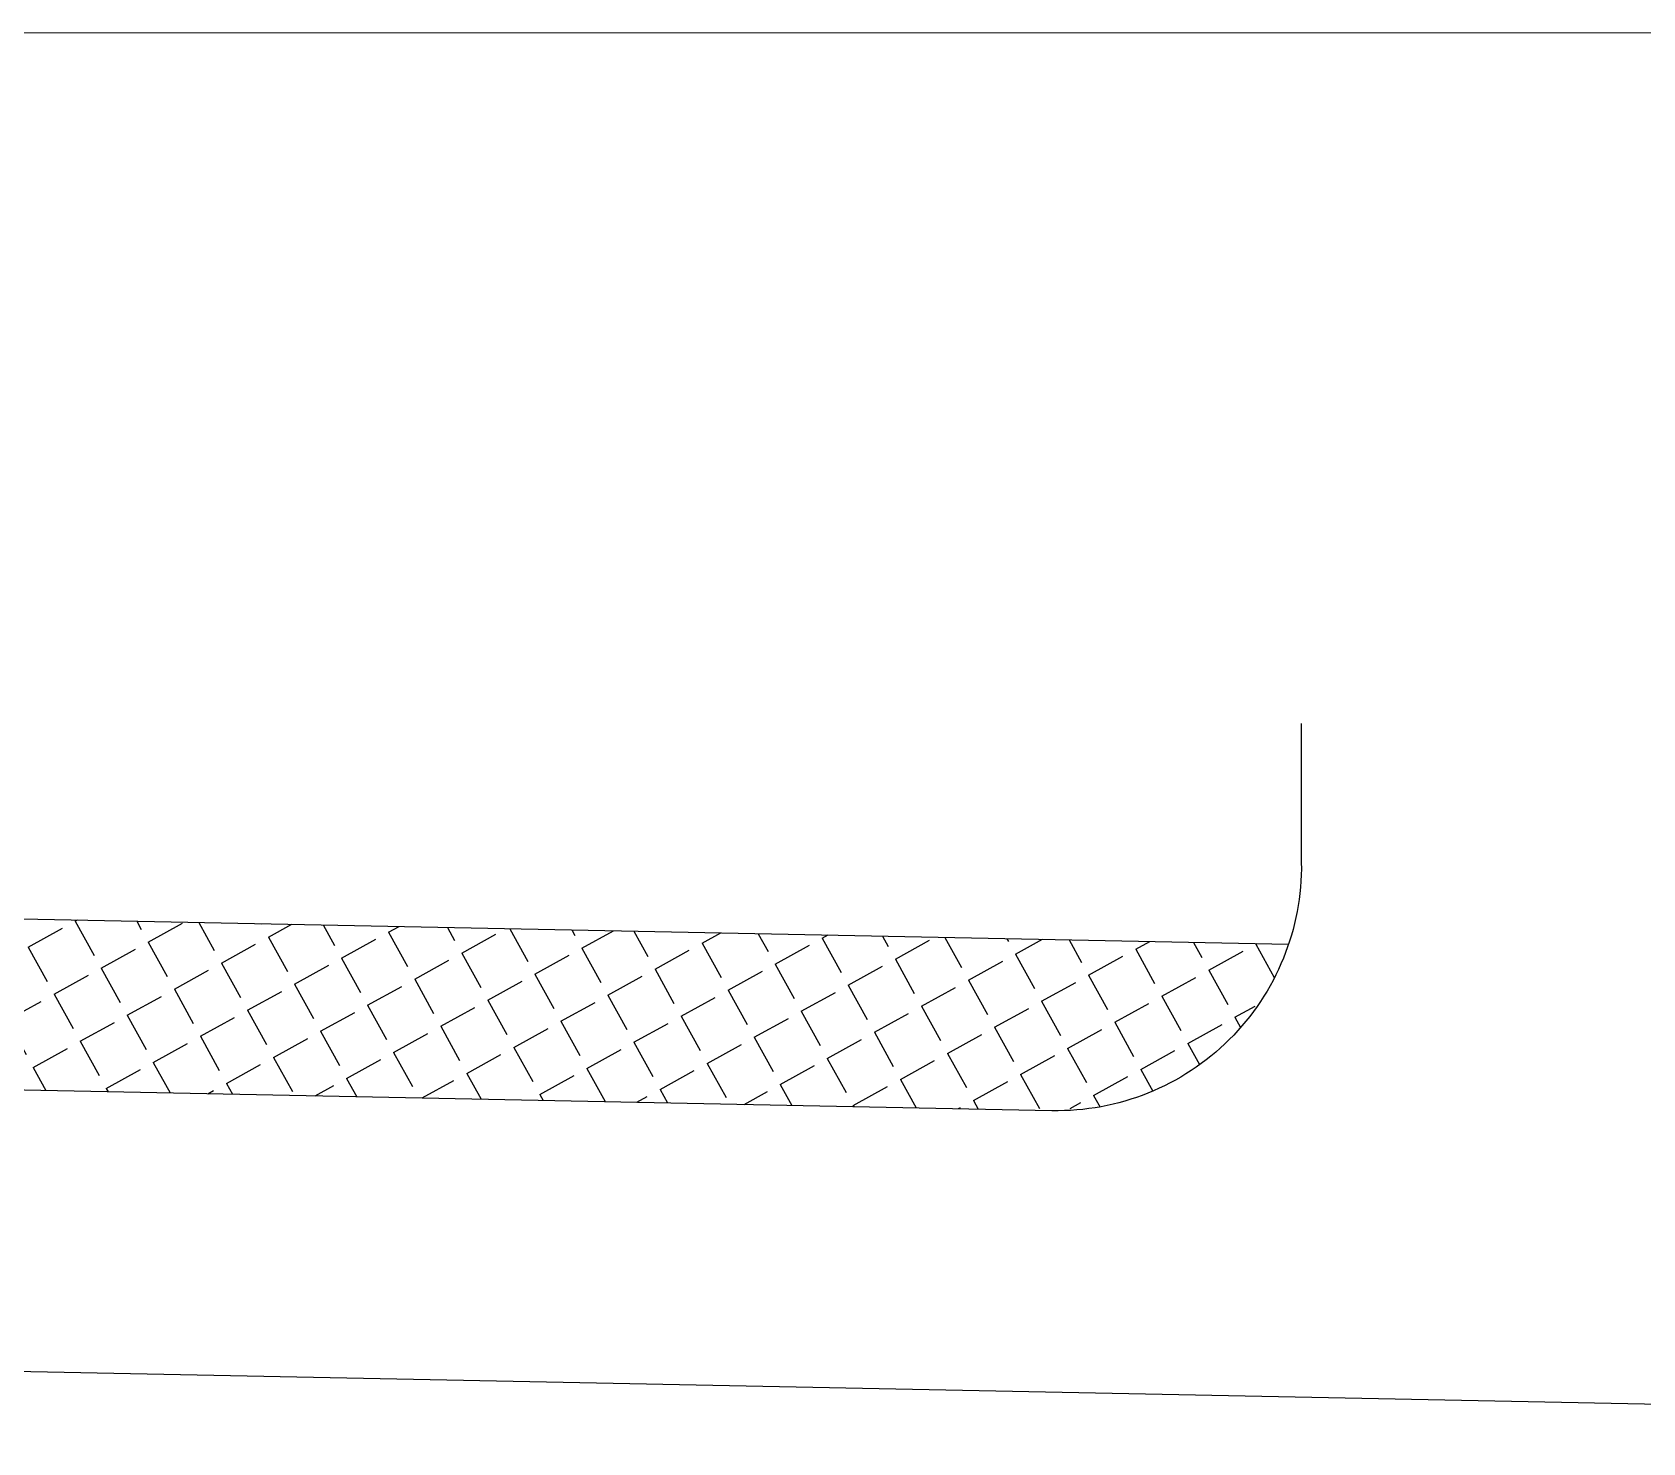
# Model space of a CAD drawing. Header units: millimetres. Extents: x -223101 to 128452, y -22249 to 35606.
# Drawn here: x 55582 to 88519, y 6760 to 35606 of the extents above; entities that cross this region are included whole.
import ezdxf

# ---------------------------------------------------------------- set-up
doc = ezdxf.new("R2010")
doc.units = ezdxf.units.MM
for name, color, linetype in [('0-MEP VIA HE', 4, 'Continuous'), ('0.BR.MEP DUONG TK', 3, 'Continuous'), ('00-HATCH VIA HE', 31, 'Continuous'), ('Mau1', 1, 'Continuous')]:
    doc.layers.add(name, color=color, linetype=linetype)

msp = doc.modelspace()

# ---------------------------------------------------------------- hatches: boundary and pattern name
at = {"layer": '00-HATCH VIA HE'}
h = msp.add_hatch(dxfattribs=at)
h.set_pattern_fill('ANGLE', color=256, scale=4000, angle=-61.05070507019997, style=0)
h.set_pattern_definition([(298.9492949298, (-1345745049.413792, -45576618.29155938), (962.5532474456077, 532.4389597239434), [799.9999999999999, -299.9999999999999]), (28.94929492979998, (-1345745049.413792, -45576618.29155938), (-532.4389597239434, 962.5532474456074), [800, -299.9999999999999])])
h.paths.add_polyline_path([(76436.39210408239, 13551.4646111787, 0.3275382218940556), (81275.1277645746, 16955.37959710276), (19537.12665144226, 18190.27210380672, 0.3275382216918188), (24235.87528998265, 14595.58696801713)])

# ---------------------------------------------------------------- linework, layer by layer
msp.add_line((-223101.4366478409, 35545.16210074211), (128441.9965933062, 35605.51660592982))
at = {"layer": '0-MEP VIA HE', "ltscale": 5, "flags": 128}
msp.add_lwpolyline([(19537.12665144226, 18190.27210380672), (81275.12776480208, 16955.37959709822)], dxfattribs=at)
at = {"layer": '0.BR.MEP DUONG TK', "ltscale": 5}
msp.add_line((81540.3740499547, 18592.49898236501), (81539.88033391687, 21468.21739851753), dxfattribs=at)
at = {"layer": '0.BR.MEP DUONG TK', "ltscale": 5, "flags": 128}
msp.add_lwpolyline([(81535.79827140865, 18626.9190882293, -0.4245882267371223), (76436.39210343489, 13551.46461119165), (24235.87529035925, 14595.58696800959, -0.3275382217126702), (19537.12665144226, 18190.27210380672, -0.3275382217126702)], format="xyb", dxfattribs=at)
at = {"layer": 'Mau1', "ltscale": 5}
msp.add_line((-3782.434461501078, 9404.863154515857), (128446.9489184645, 6759.991734101437), dxfattribs=at)

doc.saveas('drawing.dxf')
